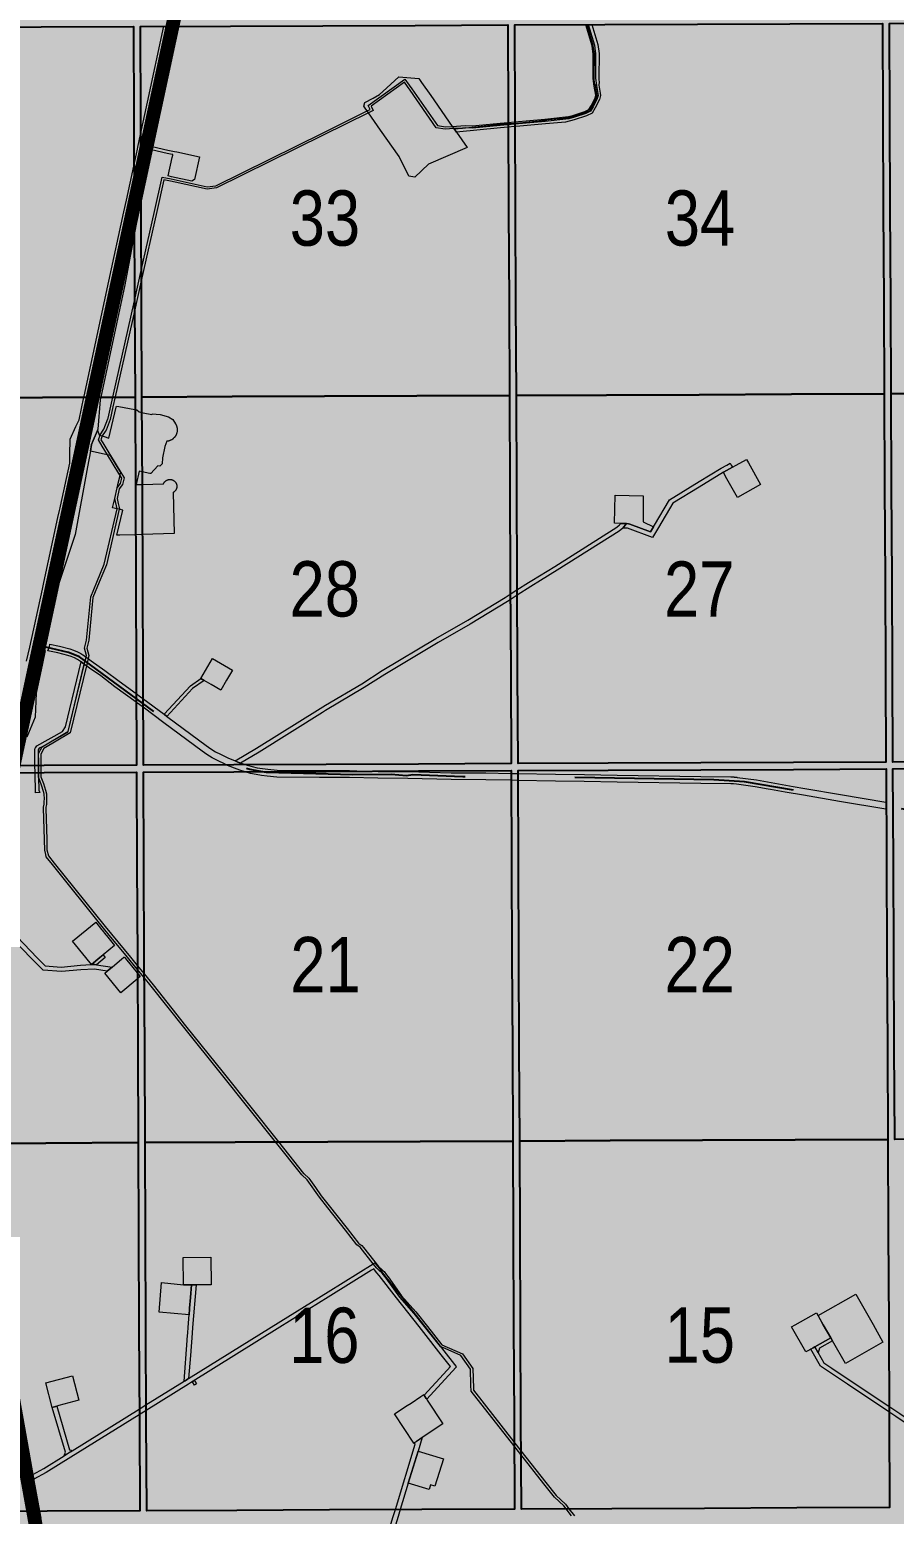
# Model space of a CAD drawing. Extents: x 351064 to 358960, y 6048061 to 6054858.
# Drawn here: x 353505 to 353630.2, y 6050542.1 to 6050756.9 of the extents above; entities that cross this region are included whole.
import ezdxf
from ezdxf.enums import TextEntityAlignment as Align

# ---------------------------------------------------------------- set-up
doc = ezdxf.new("R2010")
doc.units = 0
doc.header["$LTSCALE"] = 5
doc.linetypes.add('DASHED2', pattern=[9.525, 6.35, -3.175])
doc.layers.add('AS-ROUTEMAP', color=35, linetype='Continuous', lineweight=0)
doc.layers.add('RoadSeg', color=57, linetype='DASHED2')
doc.layers.add('ROUTE-MAP-HWY', color=2, linetype='Continuous')
doc.layers.add('ROUTE-MAP-BACKGROUND-H', color=7, linetype='Continuous', true_color=0xf0ebff)
doc.layers.add('Sections', color=7, linetype='Continuous', true_color=0xa75418)
doc.styles.add('120', font='ARIALN.TTF', dxfattribs={"height": 13})

msp = doc.modelspace()

# ---------------------------------------------------------------- hatches: boundary and pattern name
at = {"layer": 'ROUTE-MAP-BACKGROUND-H'}
h = msp.add_hatch(color=256, dxfattribs=at)
h.dxf.hatch_style = 1
h.paths.add_polyline_path([(352109.337, 6051083.716), (353736.796, 6051083.637), (353740.383, 6050432.833), (352105.91, 6050432.833)])

# ---------------------------------------------------------------- linework, layer by layer
at = {"layer": 'AS-ROUTEMAP', "flags": 128}
for points in [[(353504.511, 6050665.548), (353505.019, 6050667.57), (353506.831, 6050675.961), (353507.039, 6050676.926), (353509.069, 6050686.332), (353509.286, 6050687.336), (353509.374, 6050687.743), (353509.43, 6050688.004), (353510.77, 6050694.209), (353510.789, 6050695.403), (353510.826, 6050697.668), (353511.678, 6050699.521), (353512.128, 6050700.501), (353512.832, 6050703.763), (353512.859, 6050703.887), (353516.451, 6050720.526), (353518.626, 6050730.601), (353518.983, 6050732.255), (353520.048, 6050737.184), (353520.436, 6050738.982), (353520.576, 6050739.634), (353520.647, 6050739.959), (353521.035, 6050741.753), (353522.047, 6050746.445), (353524.421, 6050757.438)], [(353526.469, 6050757.446), (353522.706, 6050740.024), (353522.636, 6050739.696), (353522.6, 6050739.533), (353522.531, 6050739.213), (353521.074, 6050732.463), (353520.938, 6050731.834), (353520.712, 6050730.61), (353520.09, 6050727.231), (353518.764, 6050720.027), (353515.255, 6050703.774), (353515.169, 6050703.376), (353514.854, 6050699.12), (353514.792, 6050698.969), (353514.784, 6050698.949), (353514.183, 6050697.479), (353513.941, 6050696.885), (353513.763, 6050695.94), (353513.333, 6050693.656), (353511.546, 6050683.866), (353509.248, 6050676.936), (353508.785, 6050675.54), (353508.253, 6050673.077), (353507.705, 6050670.538), (353507.184, 6050668.126), (353506.973, 6050667.148), (353507.233, 6050667.085), (353506.829, 6050665.195), (353505.905, 6050660.937), (353505.783, 6050657.428), (353504.584, 6050654.56)], [(353583.422, 6050541.861), (353582.627, 6050542.863), (353582.287, 6050543.293), (353580.952, 6050544.542), (353579.436, 6050546.471), (353576.091, 6050550.732), (353575.08, 6050552.02), (353568.884, 6050559.91), (353568.866, 6050560.746), (353568.818, 6050563.07), (353567.403, 6050565.036), (353565.108, 6050566.051), (353564.486, 6050566.326), (353564.468, 6050566.334), (353562.145, 6050569.249), (353560.64, 6050571.138), (353558.561, 6050573.496), (353556.602, 6050576.228), (353556.012, 6050576.986), (353555.971, 6050577.039), (353555.64, 6050577.328), (353555.245, 6050577.675), (353554.713, 6050578.341), (353552.815, 6050580.733), (353552.329, 6050581.06), (353550.693, 6050583.214), (353548.141, 6050586.433), (353546.92, 6050587.974), (353545.14, 6050590.481), (353544.378, 6050591.187), (353540.563, 6050595.967), (353532.726, 6050605.787), (353527.282, 6050612.551), (353522.572, 6050618.505), (353521.552, 6050619.744), (353520.541, 6050620.971), (353519.129, 6050622.685), (353516.281, 6050626.145), (353515.648, 6050626.917), (353508.281, 6050636.109), (353507.386, 6050637.219), (353507.298, 6050637.585), (353507.15, 6050638.207), (353506.97, 6050644.283), (353506.966, 6050644.431), (353507.058, 6050644.832), (353507.06, 6050644.87), (353507.079, 6050645.214), (353507.099, 6050645.602), (353507.077, 6050646.296), (353507.009, 6050646.535), (353506.663, 6050647.757), (353506.267, 6050648.74), (353506.261, 6050649.44), (353506.261, 6050650.446), (353506.255, 6050652.187), (353506.762, 6050653.162), (353510.501, 6050655.357), (353510.544, 6050655.382), (353512.839, 6050664.902), (353512.886, 6050665.1), (353513.139, 6050666.148), (353513.192, 6050666.368), (353512.904, 6050667.42), (353513.191, 6050668.585), (353513.814, 6050674.849), (353514.687, 6050676.96), (353515.779, 6050679.597), (353517.629, 6050687.612), (353517.287, 6050689.089), (353517.642, 6050690.629), (353518.128, 6050691.255), (353518.304, 6050692.017), (353518.054, 6050692.417), (353517.876, 6050692.702), (353516.229, 6050695.41), (353515.455, 6050696.683), (353514.919, 6050697.563), (353515.162, 6050698.276), (353515.169, 6050698.298), (353515.734, 6050699.122), (353516.297, 6050700.603), (353516.32, 6050700.709), (353516.711, 6050702.454), (353517.008, 6050703.782), (353520.131, 6050717.705), (353521.117, 6050722.106), (353523.027, 6050730.62), (353524.148, 6050735.62), (353525.441, 6050735.341), (353530.681, 6050734.212), (353531.93, 6050734.366), (353547.445, 6050742.032), (353553.834, 6050745.189), (353554.276, 6050745.407), (353554.129, 6050745.706), (353553.992, 6050745.983), (353559.311, 6050749.796), (353559.93, 6050748.909), (353560.312, 6050748.363), (353564.015, 6050743.058), (353565.157, 6050742.901), (353566.162, 6050742.956), (353568, 6050743.056), (353569.054, 6050743.02), (353573.075, 6050743.409), (353574.218, 6050743.514), (353575.223, 6050743.606), (353579.573, 6050744.007), (353582.989, 6050744.385), (353583.629, 6050744.549), (353585.356, 6050745.11), (353585.931, 6050745.391), (353586.253, 6050745.933), (353586.831, 6050747.091), (353586.941, 6050747.462), (353586.714, 6050748.791), (353586.542, 6050749.902), (353586.57, 6050753.425), (353586.405, 6050754.629), (353585.508, 6050757.669)], [(353585.847, 6050757.697), (353586.732, 6050754.699), (353586.904, 6050753.446), (353586.875, 6050749.926), (353587.039, 6050748.866), (353587.282, 6050747.441), (353587.142, 6050746.968), (353586.545, 6050745.773), (353586.166, 6050745.136), (353585.481, 6050744.8), (353583.722, 6050744.229), (353583.049, 6050744.057), (353579.606, 6050743.675), (353575.225, 6050743.272), (353574.22, 6050743.179), (353573.106, 6050743.077), (353573.106, 6050743.077), (353569.064, 6050742.686), (353568.004, 6050742.723), (353567.618, 6050742.704), (353566.388, 6050742.634), (353565.141, 6050742.566), (353563.825, 6050742.749), (353560.039, 6050748.171), (353559.658, 6050748.718), (353559.231, 6050749.329), (353554.416, 6050745.877), (353554.427, 6050745.854), (353554.723, 6050745.256), (353554.028, 6050744.913), (353547.447, 6050741.662), (353532.027, 6050734.043), (353530.666, 6050733.874), (353526.029, 6050734.874), (353525.368, 6050735.016), (353524.4, 6050735.225), (353523.368, 6050730.621), (353521.124, 6050720.612), (353520.137, 6050716.212), (353517.35, 6050703.783), (353517.036, 6050702.382), (353516.627, 6050700.536), (353516.032, 6050698.966), (353515.905, 6050698.783), (353515.474, 6050698.153), (353515.284, 6050697.602), (353515.556, 6050697.156), (353516.438, 6050695.709), (353516.677, 6050695.314), (353518.16, 6050692.877), (353518.659, 6050692.077), (353518.436, 6050691.109), (353517.95, 6050690.482), (353517.629, 6050689.09), (353517.8, 6050688.351), (353517.97, 6050687.613), (353517.953, 6050687.537), (353516.097, 6050679.495), (353515.049, 6050676.961), (353514.141, 6050674.767), (353513.524, 6050668.585), (353513.246, 6050667.419), (353513.535, 6050666.367), (353513.431, 6050665.94), (353513.179, 6050664.891), (353510.835, 6050655.168), (353507.014, 6050652.931), (353506.59, 6050652.104), (353506.594, 6050650.447), (353506.597, 6050649.442), (353506.599, 6050648.807), (353506.979, 6050647.864), (353507.26, 6050646.87), (353507.409, 6050646.346), (353507.432, 6050645.599), (353507.389, 6050644.786), (353507.3, 6050644.396), (353507.305, 6050644.244), (353507.438, 6050639.735), (353507.482, 6050638.249), (353507.692, 6050637.37), (353508.54, 6050636.318), (353515.908, 6050627.121), (353519.559, 6050622.687), (353520.539, 6050621.498), (353521.55, 6050620.27), (353522.831, 6050618.715), (353527.542, 6050612.76), (353532.986, 6050605.995), (353540.988, 6050595.968), (353544.624, 6050591.413), (353544.716, 6050591.327), (353545.392, 6050590.702), (353546.332, 6050589.378), (353547.187, 6050588.174), (353548.139, 6050586.972), (353550.956, 6050583.418), (353552.561, 6050581.305), (353552.633, 6050581.257), (353553.045, 6050580.98), (353553.285, 6050580.679), (353555.484, 6050577.914), (353555.907, 6050577.54), (353556.213, 6050577.269), (353556.273, 6050577.194), (353556.64, 6050576.731), (353556.886, 6050576.42), (353558.822, 6050573.704), (353560.895, 6050571.365), (353562.571, 6050569.251), (353564.667, 6050566.608), (353567.621, 6050565.303), (353569.147, 6050563.183), (353569.207, 6050560.311), (353569.213, 6050560.022), (353575.077, 6050552.559), (353576.089, 6050551.272), (353579.699, 6050546.677), (353581.197, 6050544.769), (353582.532, 6050543.519), (353583.051, 6050542.865), (353583.846, 6050541.863)], [(353586.367, 6050757.699), (353587.222, 6050754.803), (353587.404, 6050753.477), (353587.376, 6050749.928), (353587.435, 6050749.145), (353587.358, 6050749.055), (353587.368, 6050748.92), (353587.567, 6050747.756), (353587.625, 6050747.422), (353587.455, 6050746.846), (353586.831, 6050745.619), (353586.404, 6050744.881), (353585.608, 6050744.491), (353583.817, 6050743.91), (353582.532, 6050743.58), (353579.652, 6050743.343), (353575.926, 6050742.989), (353575.226, 6050742.931), (353574.221, 6050742.849), (353573.119, 6050742.759), (353573.119, 6050742.759), (353566.751, 6050742.117), (353566.42, 6050742.588), (353567.618, 6050742.706), (353573.057, 6050743.255), (353574.219, 6050743.35), (353575.224, 6050743.424), (353575.881, 6050743.486), (353579.601, 6050743.84), (353580.089, 6050743.947), (353582.198, 6050744.134), (353582.99, 6050744.223), (353583.053, 6050744.23), (353583.677, 6050744.39), (353584.109, 6050744.53), (353585.42, 6050744.956), (353586.051, 6050745.264), (353586.392, 6050745.859), (353586.988, 6050747.03), (353587.113, 6050747.452), (353587.078, 6050747.647), (353586.871, 6050748.859), (353586.86, 6050749.018), (353586.77, 6050749.095), (353586.709, 6050749.906), (353586.738, 6050753.434), (353586.569, 6050754.662), (353585.673, 6050757.696)], [(353502.611, 6050563.53), (353505.249, 6050548.899), (353505.443, 6050547.824), (353505.567, 6050547.133), (353505.596, 6050546.974), (353506.397, 6050542.529), (353506.578, 6050541.524)]]:
    msp.add_lwpolyline(points, dxfattribs=at)
for points in [[(353562.723, 6050737.476), (353560.742, 6050735.622), (353559.878, 6050735.74), (353558.478, 6050738.587), (353555.784, 6050742.417), (353554.028, 6050744.913), (353553.834, 6050745.189), (353553.64, 6050745.465), (353553.367, 6050745.854), (353553.508, 6050746.401), (353554.709, 6050747.058), (353555.601, 6050747.546), (353556.091, 6050747.99), (353558.438, 6050750.12), (353561.298, 6050749.872), (353561.681, 6050749.326), (353563.029, 6050747.41), (353566.162, 6050742.956), (353566.388, 6050742.634), (353566.42, 6050742.588), (353566.751, 6050742.117), (353568.315, 6050739.893), (353562.723, 6050737.476)], [(353528.852, 6050735.286), (353528.456, 6050735.031), (353525.514, 6050735.666), (353525.188, 6050735.737), (353525.035, 6050735.77), (353525.612, 6050738.443), (353525.692, 6050738.809), (353525.704, 6050738.865), (353525.596, 6050738.888), (353524.886, 6050739.041), (353522.6, 6050739.533), (353522.636, 6050739.696), (353522.706, 6050740.024), (353524.992, 6050739.53), (353525.961, 6050739.321), (353526.287, 6050739.25), (353529.556, 6050738.544), (353528.852, 6050735.286)], [(353521.4, 6050701.476), (353522.665, 6050701.252), (353522.728, 6050701.352), (353523.885, 6050701.268), (353525.077, 6050700.897), (353525.691, 6050700.547), (353526.09, 6050699.898), (353526.12, 6050699.848), (353526.147, 6050699.796), (353526.174, 6050699.744), (353526.198, 6050699.691), (353526.22, 6050699.637), (353526.241, 6050699.583), (353526.259, 6050699.527), (353526.276, 6050699.472), (353526.29, 6050699.415), (353526.303, 6050699.358), (353526.314, 6050699.301), (353526.322, 6050699.243), (353526.329, 6050699.185), (353526.334, 6050699.127), (353526.336, 6050699.069), (353526.337, 6050699.01), (353526.335, 6050698.952), (353526.332, 6050698.894), (353526.326, 6050698.836), (353526.318, 6050698.778), (353526.309, 6050698.72), (353526.297, 6050698.663), (353526.283, 6050698.607), (353526.268, 6050698.55), (353526.25, 6050698.495), (353526.231, 6050698.44), (353526.209, 6050698.386), (353526.186, 6050698.332), (353526.161, 6050698.28), (353526.134, 6050698.228), (353526.105, 6050698.177), (353526.074, 6050698.127), (353526.042, 6050698.079), (353526.008, 6050698.031), (353525.972, 6050697.985), (353525.935, 6050697.94), (353525.896, 6050697.897), (353525.856, 6050697.855), (353525.814, 6050697.814), (353525.771, 6050697.774), (353525.727, 6050697.737), (353525.681, 6050697.7), (353525.634, 6050697.666), (353525.586, 6050697.633), (353525.537, 6050697.602), (353525.486, 6050697.572), (353525.435, 6050697.545), (353525.383, 6050697.519), (353525.329, 6050697.495), (353525.275, 6050697.473), (353525.221, 6050697.453), (353525.165, 6050697.434), (353525.109, 6050697.418), (353525.053, 6050697.404), (353524.996, 6050697.391), (353524.938, 6050697.381), (353524.823, 6050697.366), (353524.552, 6050696.607), (353524.197, 6050694.96), (353524.153, 6050694.094), (353523.816, 6050693.772), (353523.552, 6050693.829), (353522.513, 6050692.692), (353522.393, 6050692.718), (353521.241, 6050692.966), (353520.845, 6050693.051), (353520.414, 6050691.109), (353521.249, 6050691.133), (353524.356, 6050691.221), (353524.37, 6050691.254), (353524.385, 6050691.286), (353524.401, 6050691.317), (353524.418, 6050691.348), (353524.436, 6050691.378), (353524.455, 6050691.408), (353524.475, 6050691.437), (353524.496, 6050691.465), (353524.518, 6050691.492), (353524.541, 6050691.519), (353524.565, 6050691.544), (353524.59, 6050691.569), (353524.616, 6050691.593), (353524.643, 6050691.616), (353524.67, 6050691.638), (353524.698, 6050691.66), (353524.727, 6050691.68), (353524.756, 6050691.699), (353524.787, 6050691.717), (353524.818, 6050691.734), (353524.849, 6050691.75), (353524.881, 6050691.765), (353524.913, 6050691.778), (353524.946, 6050691.791), (353524.98, 6050691.802), (353525.013, 6050691.812), (353525.047, 6050691.821), (353525.082, 6050691.829), (353525.116, 6050691.835), (353525.151, 6050691.841), (353525.186, 6050691.845), (353525.221, 6050691.848), (353525.256, 6050691.849), (353525.291, 6050691.85), (353525.327, 6050691.849), (353525.362, 6050691.847), (353525.397, 6050691.843), (353525.432, 6050691.839), (353525.466, 6050691.833), (353525.501, 6050691.826), (353525.535, 6050691.818), (353525.569, 6050691.808), (353525.603, 6050691.798), (353525.636, 6050691.786), (353525.668, 6050691.773), (353525.701, 6050691.759), (353525.732, 6050691.744), (353525.764, 6050691.727), (353525.794, 6050691.71), (353525.824, 6050691.691), (353525.853, 6050691.672), (353525.882, 6050691.651), (353525.91, 6050691.63), (353525.937, 6050691.607), (353525.963, 6050691.584), (353525.989, 6050691.559), (353526.013, 6050691.534), (353526.037, 6050691.508), (353526.06, 6050691.481), (353526.081, 6050691.454), (353526.102, 6050691.425), (353526.122, 6050691.396), (353526.14, 6050691.366), (353526.158, 6050691.336), (353526.175, 6050691.305), (353526.19, 6050691.273), (353526.204, 6050691.241), (353526.218, 6050691.208), (353526.23, 6050691.175), (353526.241, 6050691.142), (353526.25, 6050691.108), (353526.259, 6050691.074), (353526.266, 6050691.039), (353526.272, 6050691.005), (353526.277, 6050690.97), (353526.28, 6050690.935), (353526.283, 6050690.9), (353526.284, 6050690.864), (353526.284, 6050690.829), (353526.282, 6050690.794), (353526.28, 6050690.759), (353526.276, 6050690.724), (353526.271, 6050690.689), (353526.265, 6050690.654), (353526.257, 6050690.62), (353526.248, 6050690.586), (353526.239, 6050690.552), (353526.227, 6050690.519), (353526.215, 6050690.486), (353526.202, 6050690.453), (353526.187, 6050690.421), (353526.172, 6050690.39), (353526.155, 6050690.359), (353526.137, 6050690.328), (353526.118, 6050690.299), (353526.098, 6050690.27), (353526.077, 6050690.241), (353526.055, 6050690.214), (353526.032, 6050690.187), (353526.009, 6050690.161), (353525.984, 6050690.136), (353525.958, 6050690.112), (353525.932, 6050690.089), (353525.905, 6050690.066), (353525.877, 6050690.045), (353525.848, 6050690.025), (353525.819, 6050690.005), (353525.789, 6050689.987), (353525.727, 6050689.954), (353525.895, 6050684.006), (353521.28, 6050683.876), (353520.274, 6050683.848), (353518.045, 6050683.785), (353517.599, 6050683.772), (353518.442, 6050687.424), (353517.953, 6050687.537), (353517.629, 6050687.612), (353516.98, 6050687.762), (353517.287, 6050689.089), (353517.642, 6050690.629), (353517.799, 6050691.312), (353518.054, 6050692.417), (353518.1, 6050692.615), (353518.16, 6050692.877), (353516.677, 6050695.314), (353516.229, 6050695.41), (353516.191, 6050695.418), (353515.783, 6050695.506), (353513.763, 6050695.94), (353513.941, 6050696.885), (353514.183, 6050697.479), (353514.784, 6050698.949), (353514.792, 6050698.969), (353515.055, 6050698.316), (353515.103, 6050698.298), (353515.162, 6050698.276), (353515.433, 6050698.175), (353515.474, 6050698.153), (353515.749, 6050698.056), (353516.433, 6050697.801), (353517.502, 6050702.326), (353517.532, 6050702.453), (353517.889, 6050702.387), (353520.197, 6050701.965), (353520.498, 6050701.91), (353520.813, 6050701.659), (353521.205, 6050701.537), (353521.4, 6050701.476)], [(353610.787, 6050691.111), (353607.438, 6050689.249), (353605.737, 6050692.29), (353605.405, 6050692.884), (353606.716, 6050693.614), (353607.265, 6050693.919), (353608.754, 6050694.747), (353609.037, 6050694.241), (353610.787, 6050691.111)], [(353596.01, 6050684.875), (353595.156, 6050683.423), (353591.527, 6050684.783), (353590.862, 6050684.809), (353591.378, 6050685.457), (353591.662, 6050685.444), (353591.843, 6050685.377), (353594.866, 6050684.244), (353595.295, 6050684.975), (353595.435, 6050685.213), (353597.597, 6050688.888), (353601.919, 6050691.533), (353605.069, 6050693.46), (353605.883, 6050693.913), (353606.391, 6050694.196), (353606.547, 6050693.916), (353606.716, 6050693.614), (353605.405, 6050692.884), (353601.922, 6050690.754), (353598.087, 6050688.406), (353596.01, 6050684.875)], [(353595.295, 6050684.975), (353594.866, 6050684.244), (353591.843, 6050685.377), (353591.662, 6050685.444), (353591.378, 6050685.457), (353590.542, 6050685.494), (353589.622, 6050685.534), (353589.746, 6050689.589), (353593.808, 6050689.464), (353593.788, 6050685.722), (353595.295, 6050684.975)], [(353538.182, 6050652.371), (353535.505, 6050650.794), (353535.383, 6050650.84), (353535.349, 6050650.853), (353535.257, 6050650.889), (353535.233, 6050650.898), (353535.131, 6050650.938), (353535.006, 6050650.986), (353534.718, 6050651.104), (353537.836, 6050652.941), (353547.008, 6050658.688), (353547.823, 6050659.172), (353553.071, 6050662.282), (353556.025, 6050664.192), (353563.754, 6050668.826), (353568.407, 6050671.501), (353573.822, 6050674.771), (353574.525, 6050675.224), (353575.527, 6050675.869), (353577.179, 6050676.932), (353577.667, 6050677.231), (353580.997, 6050679.267), (353589.972, 6050684.935), (353590.379, 6050685.268), (353590.542, 6050685.494), (353591.378, 6050685.457), (353590.861, 6050684.808), (353590.328, 6050684.372), (353581.349, 6050678.701), (353578.954, 6050677.236), (353577.533, 6050676.368), (353575.531, 6050675.079), (353574.528, 6050674.433), (353574.175, 6050674.205), (353568.746, 6050670.926), (353564.092, 6050668.251), (353556.378, 6050663.626), (353553.422, 6050661.715), (353547.827, 6050658.399), (353547.355, 6050658.119), (353538.182, 6050652.371)], [(353551.291, 6050649.705), (353553.427, 6050649.645), (353553.439, 6050649.645), (353555.409, 6050649.59), (353559.746, 6050649.577), (353566.02, 6050649.397), (353571.011, 6050649.374), (353574.642, 6050649.31), (353575.647, 6050649.293), (353581.11, 6050649.196), (353585.286, 6050649.15), (353590.041, 6050649.033), (353602.118, 6050648.863), (353606.479, 6050648.802), (353606.546, 6050648.799), (353606.613, 6050648.797), (353606.68, 6050648.794), (353606.747, 6050648.791), (353606.815, 6050648.789), (353606.882, 6050648.786), (353606.904, 6050648.784), (353606.949, 6050648.782), (353607.016, 6050648.775), (353607.083, 6050648.769), (353607.149, 6050648.762), (353607.174, 6050648.759), (353607.216, 6050648.755), (353607.256, 6050648.75), (353607.283, 6050648.747), (353607.35, 6050648.74), (353607.417, 6050648.732), (353610.186, 6050648.359), (353615.527, 6050647.417), (353617.196, 6050647.123), (353622.384, 6050646.231), (353628.94, 6050645.158), (353628.945, 6050644.144), (353622.219, 6050645.244), (353617.024, 6050646.138), (353614.357, 6050646.608), (353612.21, 6050646.986), (353611.896, 6050647.042), (353610.032, 6050647.37), (353607.283, 6050647.741), (353606.875, 6050647.784), (353606.465, 6050647.802), (353602.123, 6050647.863), (353590.022, 6050648.034), (353585.268, 6050648.15), (353581.096, 6050648.196), (353575.652, 6050648.292), (353574.646, 6050648.31), (353571, 6050648.374), (353566.003, 6050648.397), (353559.73, 6050648.577), (353555.393, 6050648.59), (353551.276, 6050648.705), (353547.869, 6050648.708), (353546.954, 6050648.708), (353540.767, 6050648.776), (353539.354, 6050648.906), (353538.546, 6050649), (353537.743, 6050649.134), (353536.948, 6050649.308), (353536.163, 6050649.52), (353536.01, 6050649.57), (353535.389, 6050649.771), (353534.628, 6050650.06), (353533.393, 6050650.564), (353533.254, 6050650.621), (353532.148, 6050651.168), (353531.38, 6050651.576), (353530.638, 6050652.03), (353529.925, 6050652.527), (353524.392, 6050656.638), (353521.386, 6050658.871), (353520.424, 6050659.586), (353520.377, 6050659.619), (353517.315, 6050661.837), (353515.254, 6050663.41), (353513.645, 6050664.558), (353513.179, 6050664.891), (353513.124, 6050664.93), (353512.936, 6050665.065), (353512.886, 6050665.1), (353512.813, 6050665.152), (353512.414, 6050665.437), (353512.31, 6050665.512), (353511.892, 6050665.782), (353511.452, 6050666.014), (353510.993, 6050666.204), (353510.518, 6050666.353), (353509.062, 6050666.738), (353507.591, 6050667.04), (353507.86, 6050667.693), (353507.879, 6050667.959), (353507.882, 6050668.001), (353509.291, 6050667.712), (353510.774, 6050667.32), (353511.335, 6050667.144), (353511.877, 6050666.919), (353512.398, 6050666.645), (353512.669, 6050666.47), (353512.891, 6050666.325), (353512.939, 6050666.291), (353513.139, 6050666.148), (353513.249, 6050666.069), (353513.431, 6050665.94), (353513.897, 6050665.607), (353515.848, 6050664.214), (353517.912, 6050662.639), (353520.372, 6050660.858), (353521.015, 6050660.392), (353521.381, 6050660.121), (353524.434, 6050657.853), (353524.837, 6050657.553), (353524.989, 6050657.441), (353530.521, 6050653.33), (353531.185, 6050652.867), (353531.876, 6050652.445), (353532.591, 6050652.064), (353533.665, 6050651.533), (353534.718, 6050651.104), (353535.006, 6050650.986), (353535.131, 6050650.938), (353535.233, 6050650.899), (353535.257, 6050650.89), (353535.349, 6050650.855), (353535.383, 6050650.842), (353535.505, 6050650.796), (353535.721, 6050650.715), (353536.148, 6050650.576), (353536.448, 6050650.479), (353537.185, 6050650.279), (353537.932, 6050650.116), (353538.686, 6050649.99), (353539.445, 6050649.902), (353540.818, 6050649.775), (353546.959, 6050649.708), (353547.865, 6050649.708), (353551.291, 6050649.705)], [(353505.822, 6050646.514), (353505.801, 6050646.514), (353505.759, 6050649.438), (353505.745, 6050650.443), (353505.71, 6050652.873), (353505.772, 6050652.965), (353505.811, 6050653.023), (353506.004, 6050653.309), (353509.749, 6050655.386), (353510.148, 6050656.023), (353512.414, 6050665.437), (353512.813, 6050665.152), (353512.886, 6050665.1), (353512.936, 6050665.065), (353512.839, 6050664.902), (353512.774, 6050664.794), (353510.501, 6050655.357), (353510.467, 6050655.217), (353506.762, 6050653.162), (353506.353, 6050652.932), (353506.214, 6050652.726), (353506.244, 6050650.446), (353506.261, 6050649.44), (353506.267, 6050648.74), (353506.292, 6050646.894), (353506.293, 6050646.856), (353506.467, 6050646.526), (353505.822, 6050646.514)], [(353534.316, 6050664.263), (353533.488, 6050662.817), (353532.661, 6050661.37), (353531.243, 6050662.181), (353530.248, 6050662.751), (353529.767, 6050663.026), (353531.423, 6050665.919), (353534.316, 6050664.263)], [(353530.248, 6050662.751), (353528.567, 6050661.581), (353524.837, 6050657.553), (353524.434, 6050657.853), (353528.237, 6050661.961), (353529.767, 6050663.026), (353530.248, 6050662.751)], [(353515.146, 6050622.668), (353513.918, 6050621.666), (353513.108, 6050622.659), (353511.179, 6050625.021), (353514.534, 6050627.761), (353515.374, 6050626.718), (353515.387, 6050626.703), (353515.461, 6050626.613), (353516.022, 6050625.932), (353516.097, 6050625.842), (353517.277, 6050624.408), (353515.595, 6050623.034), (353515.146, 6050622.668)], [(353507.222, 6050621.449), (353509.548, 6050621.281), (353512.326, 6050621.552), (353513.874, 6050621.624), (353514.407, 6050621.649), (353514.649, 6050621.613), (353516.903, 6050621.273), (353516.258, 6050620.741), (353516.212, 6050620.703), (353514.373, 6050620.98), (353512.379, 6050620.887), (353509.561, 6050620.612), (353506.92, 6050620.803), (353505.16, 6050622.624), (353502.797, 6050625.068), (353498.448, 6050626.127), (353498.619, 6050626.771), (353502.533, 6050625.818), (353503.142, 6050625.67), (353506.083, 6050622.628), (353507.222, 6050621.449)], [(353515.914, 6050622.647), (353514.649, 6050621.613), (353514.407, 6050621.649), (353513.874, 6050621.624), (353513.918, 6050621.666), (353515.146, 6050622.668), (353515.595, 6050623.034), (353515.894, 6050622.671), (353515.914, 6050622.647)], [(353520.547, 6050619.527), (353518.168, 6050617.566), (353515.837, 6050620.394), (353516.212, 6050620.703), (353516.258, 6050620.741), (353516.903, 6050621.273), (353516.949, 6050621.311), (353518.279, 6050622.407), (353518.614, 6050622.683), (353518.664, 6050622.725), (353518.698, 6050622.683), (353518.827, 6050622.528), (353518.994, 6050622.325), (353519.008, 6050622.308), (353519.262, 6050621.999), (353520.544, 6050620.444), (353520.995, 6050619.896), (353520.686, 6050619.642), (353520.609, 6050619.578), (353520.547, 6050619.527)], [(353554.946, 6050578.486), (353555.776, 6050577.434), (353556.076, 6050577.037), (353562.192, 6050569.249), (353566.495, 6050563.765), (353566.681, 6050563.521), (353566.767, 6050563.413), (353566.731, 6050563.375), (353566.656, 6050563.293), (353562.45, 6050558.734), (353562.393, 6050558.82), (353562.143, 6050559.198), (353562.072, 6050559.306), (353564.891, 6050562.365), (353565.893, 6050563.448), (353564.557, 6050565.152), (353562.027, 6050568.378), (353561.346, 6050569.246), (353558.088, 6050573.401), (353555.557, 6050576.625), (353555.255, 6050577.022), (353555.066, 6050577.255), (353554.791, 6050577.605), (353554.461, 6050577.401), (353548.198, 6050573.507), (353541.202, 6050569.158), (353528.249, 6050561.103), (353527.966, 6050560.926), (353521.818, 6050557.108), (353520.815, 6050556.485), (353510.911, 6050550.325), (353507.383, 6050548.135), (353505.567, 6050547.133), (353505.443, 6050547.824), (353507.046, 6050548.71), (353509.988, 6050550.538), (353510.711, 6050550.988), (353511.007, 6050551.172), (353511.141, 6050551.255), (353520.812, 6050557.267), (353521.814, 6050557.89), (353527.331, 6050561.319), (353527.374, 6050561.346), (353527.471, 6050561.407), (353527.615, 6050561.495), (353527.822, 6050561.624), (353527.968, 6050561.715), (353539.932, 6050569.152), (353548.195, 6050574.289), (353554.713, 6050578.341), (353554.946, 6050578.486)], [(353528.557, 6050575.268), (353528.389, 6050575.259), (353528.223, 6050575.266), (353527.236, 6050575.26), (353527.211, 6050579.254), (353531.21, 6050579.28), (353531.235, 6050575.286), (353529.064, 6050575.271), (353528.729, 6050575.269), (353528.557, 6050575.268)], [(353524.074, 6050575.631), (353527.236, 6050575.26), (353528.223, 6050575.266), (353528.389, 6050575.259), (353528.24, 6050573.441), (353528.113, 6050571.892), (353528.102, 6050571.746), (353528.048, 6050571.006), (353528.044, 6050570.949), (353523.707, 6050571.315), (353524.074, 6050575.631)], [(353527.374, 6050561.346), (353527.331, 6050561.32), (353527.783, 6050567.214), (353527.795, 6050567.375), (353527.834, 6050567.877), (353527.867, 6050568.309), (353527.92, 6050569.1), (353528.048, 6050571.006), (353528.102, 6050571.746), (353528.113, 6050571.892), (353528.24, 6050573.441), (353528.389, 6050575.259), (353528.557, 6050575.268), (353528.729, 6050575.269), (353529.064, 6050575.271), (353528.568, 6050569.103), (353528.5, 6050568.261), (353528.239, 6050565.043), (353527.968, 6050561.715), (353527.822, 6050561.624), (353527.615, 6050561.495), (353527.471, 6050561.407), (353527.374, 6050561.346)], [(353628.51, 6050567.002), (353623.064, 6050563.902), (353621.194, 6050567.187), (353620.944, 6050567.621), (353619.876, 6050569.499), (353619.122, 6050570.823), (353624.569, 6050573.924), (353627.071, 6050569.53), (353628.51, 6050567.002)], [(353617.904, 6050565.891), (353617.325, 6050565.561), (353615.264, 6050569.18), (353615.793, 6050569.481), (353618.884, 6050571.241), (353619.876, 6050569.499), (353620.944, 6050567.621), (353618.628, 6050566.303), (353618.402, 6050566.174), (353618.049, 6050565.973), (353617.904, 6050565.891)], [(353621.194, 6050567.187), (353619.312, 6050566.116), (353619.124, 6050565.432), (353618.628, 6050566.303), (353620.944, 6050567.621), (353621.194, 6050567.187)], [(353639.824, 6050550.709), (353639.97, 6050549.81), (353639.784, 6050549.933), (353633.861, 6050553.892), (353630.572, 6050556.088), (353630.378, 6050556.218), (353629.369, 6050556.892), (353623.397, 6050560.881), (353620.757, 6050562.644), (353619.445, 6050563.521), (353618.049, 6050565.973), (353618.402, 6050566.174), (353618.628, 6050566.303), (353619.946, 6050563.987), (353621.127, 6050563.199), (353623.767, 6050561.435), (353629.365, 6050557.696), (353630.374, 6050557.022), (353630.942, 6050556.642), (353634.231, 6050554.446), (353639.638, 6050550.831), (353639.824, 6050550.709)], [(353508.732, 6050557.679), (353508.249, 6050557.549), (353507.292, 6050561.088), (353511.153, 6050562.131), (353512.11, 6050558.592), (353509.189, 6050557.803), (353509.176, 6050557.799), (353508.893, 6050557.723), (353508.744, 6050557.682), (353508.732, 6050557.679)], [(353529.139, 6050560.935), (353528.857, 6050560.758), (353528.618, 6050561.138), (353528.591, 6050561.181), (353528.53, 6050561.278), (353528.812, 6050561.455), (353528.874, 6050561.358), (353529.139, 6050560.935)], [(353560.621, 6050552.394), (353560.584, 6050552.369), (353557.791, 6050556.595), (353559.626, 6050557.808), (353560.182, 6050558.176), (353561.621, 6050559.127), (353562.017, 6050559.389), (353562.072, 6050559.305), (353562.143, 6050559.198), (353562.393, 6050558.82), (353562.45, 6050558.734), (353562.542, 6050558.593), (353564.81, 6050555.163), (353561.79, 6050553.166), (353560.969, 6050552.624), (353560.621, 6050552.394)], [(353510.706, 6050550.985), (353509.988, 6050550.538), (353510.165, 6050551.052), (353508.249, 6050557.549), (353508.732, 6050557.679), (353508.744, 6050557.682), (353508.893, 6050557.723), (353510.753, 6050551.417), (353510.951, 6050551.334), (353510.962, 6050551.33), (353511.141, 6050551.255), (353511.006, 6050551.172), (353510.715, 6050550.991), (353510.706, 6050550.985)], [(353555.312, 6050521.237), (353555.219, 6050521.181), (353554.029, 6050529.981), (353557.616, 6050541.748), (353557.923, 6050542.755), (353560.803, 6050552.206), (353560.608, 6050552.351), (353560.584, 6050552.369), (353560.621, 6050552.394), (353560.969, 6050552.624), (353560.99, 6050552.638), (353561.79, 6050553.166), (353561.197, 6050551.215), (353559.792, 6050546.593), (353558.622, 6050542.758), (353558.315, 6050541.751), (353554.709, 6050529.927), (353555.841, 6050521.555), (353555.312, 6050521.237)], [(353564.863, 6050550.102), (353563.652, 6050546.116), (353563.015, 6050546.31), (353562.821, 6050545.672), (353559.792, 6050546.593), (353561.197, 6050551.215), (353564.863, 6050550.102)]]:
    msp.add_lwpolyline(points, close=True, dxfattribs=at)
at = {"layer": 'RoadSeg', "flags": 128}
for points in [[(353507.291, 6050667.593), (353506.391, 6050667.873)], [(353661.781, 6050644.186), (353657.946, 6050641.81), (353655.736, 6050640.98), (353653.478, 6050640.616), (353651.342, 6050640.689), (353608.449, 6050648.079), (353604.039, 6050648.388), (353573.98, 6050648.871), (353567.679, 6050648.826), (353560.468, 6050649.089), (353559.538, 6050648.963), (353557.299, 6050649.133), (353551.764, 6050649.11), (353539.25, 6050649.423), (353536.836, 6050649.888), (353534.28, 6050650.682), (353532.59, 6050651.468), (353530.86, 6050652.487), (353512.166, 6050666.163), (353510.58, 6050666.819), (353507.291, 6050667.593)]]:
    msp.add_lwpolyline(points, dxfattribs=at)
at = {"layer": 'ROUTE-MAP-HWY', "const_width": 1.999, "flags": 128}
for points in [[(353501.85, 6050646.71), (353506.391, 6050667.873), (353542.23, 6050834.556)], [(353506.768, 6050535.386), (353504.072, 6050550.322), (353500.466, 6050570.176)]]:
    msp.add_lwpolyline(points, dxfattribs=at)
at = {"layer": 'Sections', "flags": 128}
for points in [[(353520.168, 6050717.178), (353520.225, 6050703.772), (353506.851, 6050703.714), (353493.478, 6050703.655), (353480.104, 6050703.597), (353467.065, 6050703.54), (353467.014, 6050716.946), (353466.962, 6050730.352), (353466.912, 6050743.758), (353466.861, 6050757.164), (353479.895, 6050757.22), (353493.263, 6050757.279), (353506.631, 6050757.337), (353519.999, 6050757.395), (353520.055, 6050743.989), (353520.111, 6050730.584)], [(353574.37, 6050717.41), (353574.43, 6050704.004), (353561.047, 6050703.947), (353547.663, 6050703.89), (353534.279, 6050703.832), (353521.231, 6050703.777), (353521.174, 6050717.182), (353521.117, 6050730.588), (353521.061, 6050743.994), (353521.005, 6050757.399), (353534.038, 6050757.456), (353547.406, 6050757.514), (353560.798, 6050757.57), (353574.191, 6050757.625), (353574.25, 6050744.22), (353574.31, 6050730.815)], [(353628.623, 6050717.636), (353628.689, 6050704.231), (353615.292, 6050704.175), (353601.895, 6050704.119), (353588.498, 6050704.063), (353575.436, 6050704.009), (353575.376, 6050717.414), (353575.315, 6050730.819), (353575.256, 6050744.224), (353575.196, 6050757.629), (353588.253, 6050757.684), (353601.646, 6050757.739), (353615.038, 6050757.794), (353628.43, 6050757.849), (353628.494, 6050744.445), (353628.558, 6050731.04)], [(353682.876, 6050717.861), (353682.946, 6050704.457), (353669.549, 6050704.401), (353656.153, 6050704.346), (353642.756, 6050704.29), (353629.694, 6050704.235), (353629.629, 6050717.64), (353629.564, 6050731.044), (353629.499, 6050744.449), (353629.435, 6050757.854), (353642.492, 6050757.907), (353655.884, 6050757.963), (353669.276, 6050758.018), (353682.668, 6050758.073), (353682.737, 6050744.669), (353682.807, 6050731.265)], [(353520.396, 6050663.555), (353520.451, 6050650.485), (353507.072, 6050650.426), (353493.693, 6050650.368), (353480.314, 6050650.309), (353467.27, 6050650.252), (353467.22, 6050663.322), (353467.168, 6050676.728), (353467.117, 6050690.134), (353467.065, 6050703.54), (353480.104, 6050703.597), (353493.478, 6050703.655), (353506.851, 6050703.714), (353520.225, 6050703.772), (353520.282, 6050690.367), (353520.339, 6050676.961)], [(353574.612, 6050663.789), (353574.67, 6050650.719), (353561.283, 6050650.661), (353547.896, 6050650.603), (353534.509, 6050650.546), (353521.457, 6050650.489), (353521.401, 6050663.56), (353521.344, 6050676.965), (353521.287, 6050690.371), (353521.231, 6050703.777), (353534.279, 6050703.832), (353547.663, 6050703.89), (353561.047, 6050703.947), (353574.43, 6050704.004), (353574.491, 6050690.599), (353574.551, 6050677.194)], [(353628.884, 6050664.018), (353628.947, 6050650.948), (353615.546, 6050650.892), (353602.144, 6050650.835), (353588.743, 6050650.779), (353575.676, 6050650.723), (353575.617, 6050663.793), (353575.557, 6050677.198), (353575.496, 6050690.603), (353575.436, 6050704.009), (353588.498, 6050704.063), (353601.895, 6050704.119), (353615.292, 6050704.175), (353628.689, 6050704.231), (353628.754, 6050690.827), (353628.819, 6050677.422)], [(353683.156, 6050664.246), (353683.224, 6050651.177), (353669.822, 6050651.121), (353656.421, 6050651.064), (353643.019, 6050651.008), (353629.953, 6050650.953), (353629.889, 6050664.022), (353629.824, 6050677.426), (353629.759, 6050690.831), (353629.694, 6050704.235), (353642.756, 6050704.29), (353656.153, 6050704.346), (353669.549, 6050704.401), (353682.946, 6050704.457), (353683.016, 6050691.053), (353683.086, 6050677.65)], [(353520.626, 6050609.263), (353520.683, 6050595.857), (353507.298, 6050595.798), (353493.914, 6050595.739), (353480.529, 6050595.68), (353467.479, 6050595.623), (353467.428, 6050609.029), (353467.376, 6050622.435), (353467.325, 6050635.84), (353467.274, 6050649.246), (353480.318, 6050649.303), (353493.697, 6050649.362), (353507.076, 6050649.421), (353520.456, 6050649.48), (353520.512, 6050636.074), (353520.569, 6050622.668)], [(353574.856, 6050609.498), (353574.916, 6050596.093), (353561.526, 6050596.035), (353548.135, 6050595.976), (353534.744, 6050595.918), (353521.689, 6050595.861), (353521.632, 6050609.267), (353521.575, 6050622.673), (353521.518, 6050636.078), (353521.461, 6050649.484), (353534.513, 6050649.54), (353547.9, 6050649.598), (353561.288, 6050649.656), (353574.675, 6050649.713), (353574.735, 6050636.308), (353574.796, 6050622.903)], [(353629.148, 6050609.73), (353629.213, 6050596.325), (353615.807, 6050596.268), (353602.4, 6050596.211), (353588.994, 6050596.153), (353575.922, 6050596.097), (353575.862, 6050609.502), (353575.801, 6050622.907), (353575.741, 6050636.313), (353575.68, 6050649.718), (353588.747, 6050649.773), (353602.149, 6050649.83), (353615.551, 6050649.886), (353628.952, 6050649.943), (353629.017, 6050636.539), (353629.083, 6050623.134)], [(353683.439, 6050609.96), (353683.509, 6050596.557), (353670.102, 6050596.499), (353656.696, 6050596.442), (353643.289, 6050596.385), (353630.218, 6050596.329), (353630.153, 6050609.734), (353630.088, 6050623.138), (353630.023, 6050636.543), (353629.958, 6050649.947), (353643.024, 6050650.002), (353656.426, 6050650.059), (353669.828, 6050650.115), (353683.229, 6050650.172), (353683.299, 6050636.768), (353683.369, 6050623.364)], [(353520.854, 6050555.64), (353520.909, 6050542.57), (353507.519, 6050542.51), (353494.129, 6050542.451), (353480.739, 6050542.392), (353467.684, 6050542.334), (353467.634, 6050555.405), (353467.582, 6050568.811), (353467.531, 6050582.217), (353467.479, 6050595.623), (353480.529, 6050595.68), (353493.914, 6050595.739), (353507.298, 6050595.798), (353520.683, 6050595.857), (353520.74, 6050582.451), (353520.797, 6050569.046)], [(353575.098, 6050555.877), (353575.156, 6050542.807), (353561.762, 6050542.749), (353548.368, 6050542.69), (353534.974, 6050542.631), (353521.915, 6050542.574), (353521.859, 6050555.644), (353521.802, 6050569.05), (353521.746, 6050582.456), (353521.689, 6050595.861), (353534.744, 6050595.918), (353548.135, 6050595.976), (353561.526, 6050596.035), (353574.916, 6050596.093), (353574.977, 6050582.688), (353575.037, 6050569.283)], [(353629.408, 6050556.112), (353629.472, 6050543.042), (353616.061, 6050542.985), (353602.65, 6050542.927), (353589.238, 6050542.869), (353576.162, 6050542.812), (353576.103, 6050555.882), (353576.043, 6050569.287), (353575.982, 6050582.692), (353575.922, 6050596.097), (353588.994, 6050596.153), (353602.4, 6050596.211), (353615.807, 6050596.268), (353629.213, 6050596.325), (353629.278, 6050582.921), (353629.343, 6050569.516)]]:
    msp.add_lwpolyline(points, close=True, dxfattribs=at)

# ---------------------------------------------------------------- texts
at = {"layer": 'RoadSeg', "style": '120'}
for s, p in [('33', (353547.724, 6050729.685)), ('34', (353602.024, 6050729.685)), ('28', (353547.694, 6050676.01)), ('27', (353601.907, 6050675.975)), ('21', (353547.808, 6050621.629)), ('22', (353601.97, 6050621.629)), ('16', (353547.628, 6050567.981)), ('15', (353601.996, 6050568.005))]:
    msp.add_text(s, height=8.0015, dxfattribs=at).set_placement(p, align=Align.MIDDLE_CENTER)
msp.add_text('64-5-6', height=39.9699, rotation=359.95761, dxfattribs=at).set_placement((353500.285, 6050583.23))

doc.saveas('drawing.dxf')
